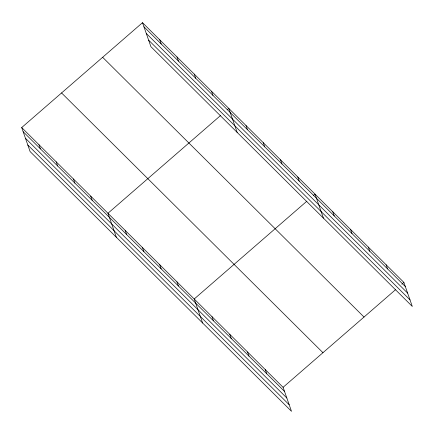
<?xml version="1.0" encoding="UTF-8"?>
<svg xmlns="http://www.w3.org/2000/svg" width="434" height="434" viewBox="0 0 434 434"><rect width="100%" height="100%" fill="white"/><g stroke="black" fill="none" stroke-linecap="round" stroke-linejoin="round"><path stroke-width="0.65" d="M21.7 127.558L283.087 387.307L291.496 411.318L30.109 151.569L21.7 127.558L142.504 22.682L403.891 282.431L412.3 306.442L150.913 46.693L142.504 22.682M220.586 115.498L107.957 213.273L116.366 237.284M227.232 109.731L228.761 108.397L237.17 132.413M306.843 201.213L194.215 298.993L202.624 323.004M313.489 195.446L315.019 194.117L323.428 218.128M283.087 387.307L395.716 289.532M401.846 284.205L403.891 282.431M143.958 26.827L405.345 286.576M146.253 33.385L407.64 293.134M148.618 40.14L410.005 299.889M102.641 57.288L364.023 317.042M61.563 92.947L322.95 352.696M23.154 131.703L284.541 391.452M25.449 138.262L286.836 398.011M27.814 145.016L289.201 404.765M386.119 264.767L387.567 268.917M368.341 247.103L369.795 251.253M350.569 229.44L352.023 233.59M332.797 211.781L334.245 215.926M297.767 176.974L299.221 181.119M280.516 159.831L281.97 163.976M263.264 142.688L264.718 146.833M246.013 125.54L247.467 129.69M211.51 91.254L212.964 95.404M194.258 74.111L195.712 78.261M177.007 56.968L178.461 61.118M159.755 39.825L161.209 43.97M265.31 369.643L266.764 373.788M247.537 351.979L248.991 356.13M229.765 334.316L231.213 338.466M211.987 316.657L213.441 320.802M176.963 281.85L178.417 285.995M159.712 264.707L161.166 268.852M142.46 247.559L143.914 251.709M125.209 230.416L126.663 234.566M90.706 196.13L92.16 200.28M73.454 178.987L74.908 183.137M56.203 161.844L57.657 165.989M38.951 144.701L40.405 148.846"/></g></svg>
